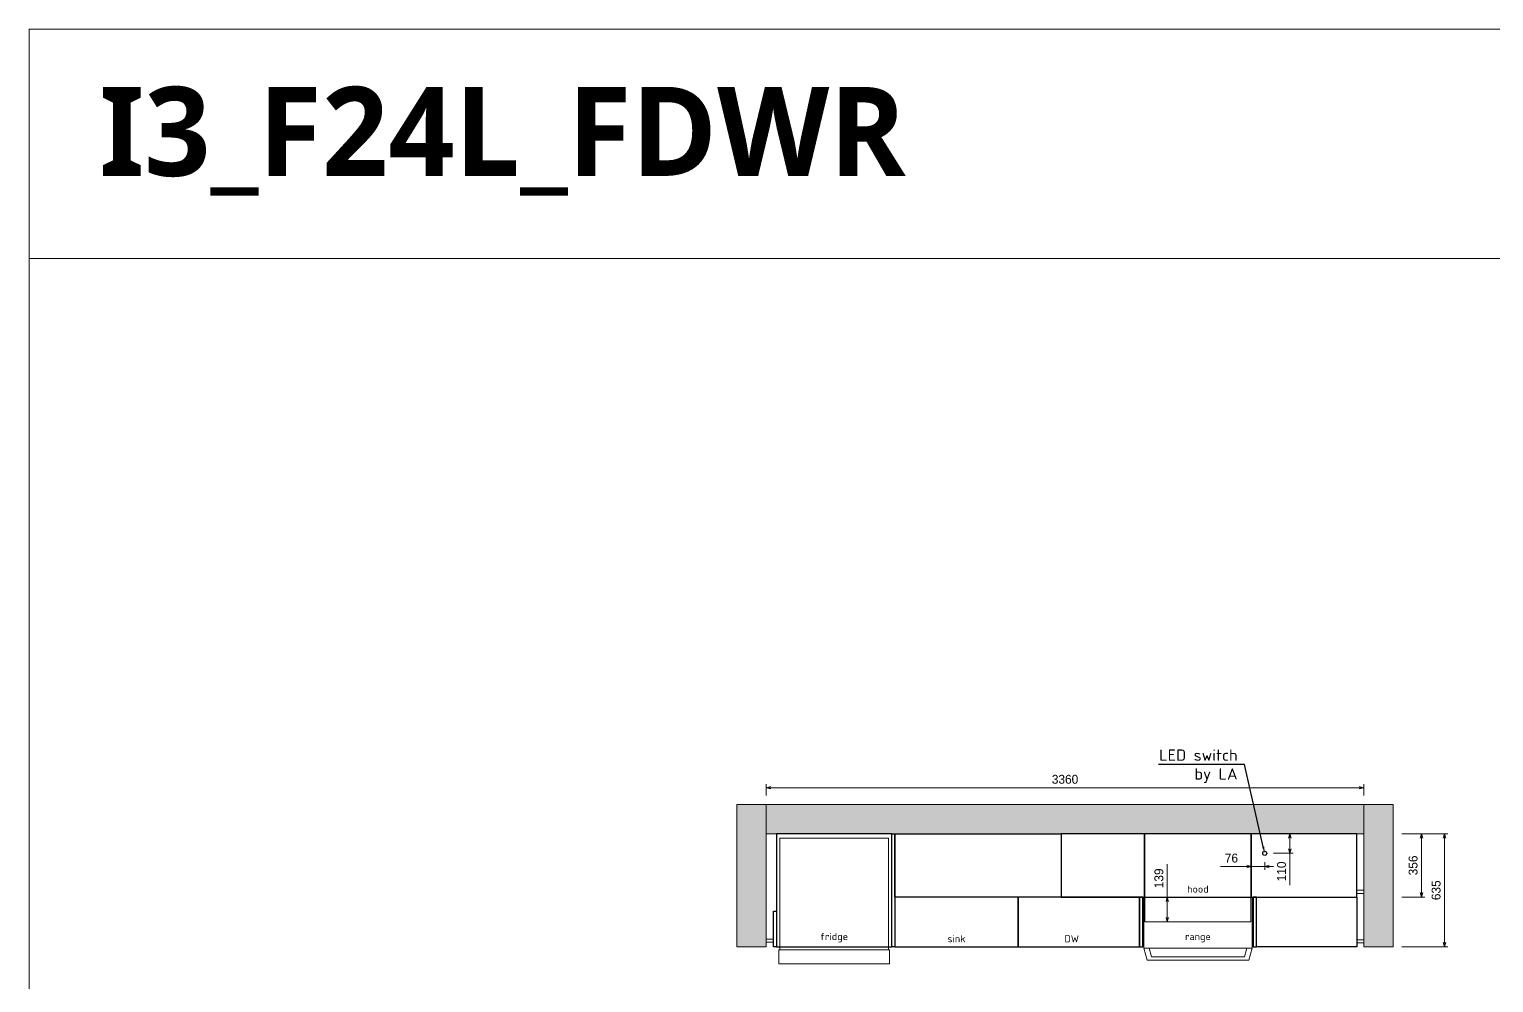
# Model space of a CAD drawing. Header units: millimetres. Extents: x 317748 to 451058, y -7309 to 88509.
# Drawn here: x 336750 to 344986, y 28673 to 34034 of the extents above; entities that cross this region are included whole.
import ezdxf
from ezdxf import colors
from ezdxf.entities.mleader import LeaderData, LeaderLine
from ezdxf.math import Vec2, Vec3

# ---------------------------------------------------------------- set-up
doc = ezdxf.new("R2010")
doc.units = ezdxf.units.MM
doc.header["$LTSCALE"] = 2
doc.header["$MEASUREMENT"] = 0
doc.header["$PDMODE"] = 3
doc.layers.get('0').update_dxf_attribs({"lineweight": 30})
doc.layers.get('Defpoints').update_dxf_attribs({"color": 255, "lineweight": 0})
for name, color, linetype, lineweight in [('4', 6, 'Continuous', 18), ('Appliances', 4, 'Continuous', 13), ('Cabinets', 7, 'Continuous', 25), ('Dims', 4, 'Continuous', 20), ('Hatch_grey', 253, 'Continuous', 5), ('KK + Filler', 252, 'Continuous', 18)]:
    doc.layers.add(name, color=color, linetype=linetype, lineweight=lineweight)
doc.styles.add('AGS', font='ags.shx')
doc.styles.add('style1', font='simplex.shx')
doc.dimstyles.new('mm LG 30', dxfattribs={"dimtxt": 50, "dimasz": 25, "dimexe": 19, "dimexo": 50, "dimgap": 22, "dimtad": 1, "dimdec": 0, "dimdsep": 46, "dimtxsty": 'AGS', "dimblk": 'OPEN30', "dimcen": 2, "dimclrd": 256, "dimclre": 256, "dimclrt": 256, "dimadec": 0, "dimazin": 0, "dimtm": 1e-09, "dimtfac": 1, "dimtdec": 0, "dimtmove": 0, "dimatfit": 3, "dimldrblk": 'OPEN30', "dimfxl": 1, "dimtolj": 1, "dimlwd": -1, "dimlwe": -1, "dimarcsym": 0})

# ---------------------------------------------------------------- blocks, each defined once
blk = doc.blocks.new('_Open30')
at = {"color": 0, "linetype": 'ByBlock', "lineweight": -2}
for p, q in [((-1, 0.27), (0, 0)), ((0, 0), (-1, -0.27)), ((0, 0), (-1, 0))]:
    blk.add_line(p, q, dxfattribs=at)
blk = doc.blocks.new('*D188')
at = {"layer": 'Defpoints', "color": 0, "ltscale": 2, "transparency": 16777216}
for p in [(343698.2, 29510.8), (343698.2, 29400.8), (343839.4, 29400.8)]:
    blk.add_point(p, dxfattribs=at)
at = {"layer": 'Dims', "ltscale": 2, "transparency": 16777216}
for p, q in [((343748.2, 29510.8), (343858.4, 29510.8)), ((343839.4, 29485.8), (343839.4, 29425.8)), ((343748.2, 29400.8), (343858.4, 29400.8)), ((343839.4, 29400.8), (343839.4, 29222.3))]:
    blk.add_line(p, q, dxfattribs=at)
at = {"layer": 'Dims', "ltscale": 2, "transparency": 16777216, "xscale": 25, "yscale": 25, "zscale": 25}
for p, rotation in [((343839.4, 29510.8), 90), ((343839.4, 29400.8), 270)]:
    blk.add_blockref('_Open30', p, dxfattribs=dict(at, rotation=rotation))
at = {"layer": 'Dims', "ltscale": 2, "transparency": 16777216, "insert": (343792.4, 29299), "char_height": 50, "attachment_point": 5, "rotation": 90, "style": 'AGS'}
blk.add_mtext('\\A1;110', dxfattribs=at)
blk = doc.blocks.new('*D189')
at = {"layer": 'Defpoints', "color": 0, "ltscale": 2, "transparency": 16777216}
for p in [(343622, 29400.8), (343622, 29326.8), (343698.2, 29400.8)]:
    blk.add_point(p, dxfattribs=at)
at = {"layer": 'Dims', "ltscale": 2, "transparency": 16777216}
for p, q in [((343597, 29326.8), (343449.5, 29326.8)), ((343622, 29350.8), (343622, 29307.8)), ((343698.2, 29326.8), (343622, 29326.8)), ((343698.2, 29350.8), (343698.2, 29307.8)), ((343723.2, 29326.8), (343748.2, 29326.8))]:
    blk.add_line(p, q, dxfattribs=at)
at = {"layer": 'Dims', "ltscale": 2, "transparency": 16777216, "xscale": 25, "yscale": 25, "zscale": 25}
blk.add_blockref('_Open30', (343622, 29326.8), dxfattribs=at)
at = {"layer": 'Dims', "ltscale": 2, "transparency": 16777216, "xscale": 25, "yscale": 25, "zscale": 25, "rotation": 180}
blk.add_blockref('_Open30', (343698.2, 29326.8), dxfattribs=at)
at = {"layer": 'Dims', "ltscale": 2, "transparency": 16777216, "insert": (343510.8, 29373.8), "char_height": 50, "attachment_point": 5, "style": 'AGS'}
blk.add_mtext('\\A1;76', dxfattribs=at)
blk = doc.blocks.new('*D219')
at = {"layer": 'Defpoints', "color": 0, "ltscale": 2, "transparency": 16777216}
for p in [(340895, 29769.7), (340895, 29675.8), (344255, 29675.8)]:
    blk.add_point(p, dxfattribs=at)
at = {"layer": 'Dims', "ltscale": 2, "transparency": 16777216}
for p, q in [((340895, 29725.8), (340895, 29788.7)), ((344230, 29769.7), (340920, 29769.7)), ((344255, 29725.8), (344255, 29788.7))]:
    blk.add_line(p, q, dxfattribs=at)
at = {"layer": 'Dims', "ltscale": 2, "transparency": 16777216, "xscale": 25, "yscale": 25, "zscale": 25, "rotation": 180}
blk.add_blockref('_Open30', (340895, 29769.7), dxfattribs=at)
at = {"layer": 'Dims', "ltscale": 2, "transparency": 16777216, "xscale": 25, "yscale": 25, "zscale": 25}
blk.add_blockref('_Open30', (344255, 29769.7), dxfattribs=at)
at = {"layer": 'Dims', "ltscale": 2, "transparency": 16777216, "insert": (342575, 29816.7), "char_height": 50, "attachment_point": 5, "style": 'AGS'}
blk.add_mtext('\\A1;3360', dxfattribs=at)
blk = doc.blocks.new('*D190')
at = {"layer": 'Defpoints', "color": 0, "ltscale": 2, "transparency": 16777216}
for p in [(344420, 29510.8), (344420, 29154.8), (344579.6, 29154.8)]:
    blk.add_point(p, dxfattribs=at)
at = {"layer": 'Dims', "ltscale": 2, "transparency": 16777216}
for p, q in [((344470, 29510.8), (344598.6, 29510.8)), ((344579.6, 29485.8), (344579.6, 29179.8)), ((344470, 29154.8), (344598.6, 29154.8))]:
    blk.add_line(p, q, dxfattribs=at)
at = {"layer": 'Dims', "ltscale": 2, "transparency": 16777216, "xscale": 25, "yscale": 25, "zscale": 25}
for p, rotation in [((344579.6, 29510.8), 90), ((344579.6, 29154.8), 270)]:
    blk.add_blockref('_Open30', p, dxfattribs=dict(at, rotation=rotation))
at = {"layer": 'Dims', "ltscale": 2, "transparency": 16777216, "insert": (344532.6, 29332.8), "char_height": 50, "attachment_point": 5, "rotation": 90, "style": 'AGS'}
blk.add_mtext('\\A1;356', dxfattribs=at)
blk = doc.blocks.new('*D191')
at = {"layer": 'Defpoints', "color": 0, "ltscale": 2, "transparency": 16777216}
for p in [(344420, 29510.8), (344420, 28875.8), (344709.1, 28875.8)]:
    blk.add_point(p, dxfattribs=at)
at = {"layer": 'Dims', "ltscale": 2, "transparency": 16777216}
for p, q in [((344470, 29510.8), (344728.1, 29510.8)), ((344709.1, 29485.8), (344709.1, 28900.8)), ((344470, 28875.8), (344728.1, 28875.8))]:
    blk.add_line(p, q, dxfattribs=at)
at = {"layer": 'Dims', "ltscale": 2, "transparency": 16777216, "xscale": 25, "yscale": 25, "zscale": 25}
for p, rotation in [((344709.1, 29510.8), 90), ((344709.1, 28875.8), 270)]:
    blk.add_blockref('_Open30', p, dxfattribs=dict(at, rotation=rotation))
at = {"layer": 'Dims', "ltscale": 2, "transparency": 16777216, "insert": (344662.1, 29193.3), "char_height": 50, "attachment_point": 5, "rotation": 90, "style": 'AGS'}
blk.add_mtext('\\A1;635', dxfattribs=at)
blk = doc.blocks.new('*D220')
at = {"layer": 'Defpoints', "color": 0, "ltscale": 2, "transparency": 16777216}
for p in [(343023.5, 29154.8), (343149.8, 29154.8), (343023.5, 29015.8)]:
    blk.add_point(p, dxfattribs=at)
at = {"layer": 'Dims', "ltscale": 2, "transparency": 16777216}
for p, q in [((343149.8, 29154.8), (343149.8, 29340.4)), ((343073.5, 29154.8), (343168.8, 29154.8)), ((343149.8, 29040.8), (343149.8, 29129.8)), ((343073.5, 29015.8), (343168.8, 29015.8))]:
    blk.add_line(p, q, dxfattribs=at)
at = {"layer": 'Dims', "ltscale": 2, "transparency": 16777216, "xscale": 25, "yscale": 25, "zscale": 25}
for p, rotation in [((343149.8, 29154.8), 90), ((343149.8, 29015.8), 270)]:
    blk.add_blockref('_Open30', p, dxfattribs=dict(at, rotation=rotation))
at = {"layer": 'Dims', "ltscale": 2, "transparency": 16777216, "insert": (343102.8, 29260.1), "char_height": 50, "attachment_point": 5, "rotation": 90, "style": 'AGS'}
blk.add_mtext('\\A1;139', dxfattribs=at)

msp = doc.modelspace()

# ---------------------------------------------------------------- hatches: boundary and pattern name
at = {"layer": 'Hatch_grey', "ltscale": 2}
h = msp.add_hatch(color=256, dxfattribs=at)
h.dxf.hatch_style = 1
h.paths.add_polyline_path([(340895, 28875.8), (340730, 28875.8), (340730, 29675.8), (340895, 29675.8)])
h = msp.add_hatch(color=256, dxfattribs=at)
h.dxf.hatch_style = 1
h.paths.add_polyline_path([(340895, 29510.8), (340895, 29675.8), (344255, 29675.8), (344255, 29510.8)])
h = msp.add_hatch(color=256, dxfattribs=at)
h.dxf.hatch_style = 1
h.paths.add_polyline_path([(344255, 28875.8), (344420, 28875.8), (344420, 29675.8), (344255, 29675.8)])

# ---------------------------------------------------------------- linework, layer by layer
at = {"layer": '4'}
for points in [[(347705.5, 32744.5), (336749.9, 32744.5), (336749.9, 34033.5), (347705.5, 34033.5)], [(336749.9, 32744.5), (347705.5, 32744.5), (347705.5, 22165.1), (336749.9, 22165.1)]]:
    msp.add_lwpolyline(points, close=True, dxfattribs=at)
at = {"layer": 'Appliances', "ltscale": 2}
for points in [[(340971.5, 28858.8), (341581.5, 28858.8), (341581.5, 29485.8), (340971.5, 29485.8)], [(343620.5, 29510.8), (343023.5, 29510.8), (343023.5, 29015.8), (343620.5, 29015.8)], [(343018, 28866.8), (343627, 28866.8), (343627, 29154.8), (343018, 29154.8)], [(340966, 28778.8), (341587, 28778.8), (341587, 28858.8), (340966, 28858.8)], [(343597, 28866.8), (343584.5, 28819.8), (343060.6, 28819.8), (343048, 28866.8), (343018, 28866.8), (343036, 28799.8), (343609.1, 28799.8), (343627, 28866.8)]]:
    msp.add_lwpolyline(points, close=True, dxfattribs=at)
at = {"layer": 'Cabinets', "ltscale": 2}
for points in [[(340953, 28875.8), (341600, 28875.8), (341600, 29510.8), (340953, 29510.8)], [(341600, 29510.8), (341618, 29510.8), (341618, 28875.8), (341600, 28875.8)], [(341618, 29510.8), (342554, 29510.8), (342554, 29154.8), (341618, 29154.8)], [(342554, 29154.8), (343022, 29154.8), (343022, 29510.8), (342554, 29510.8)], [(343022, 29154.8), (343622, 29154.8), (343622, 29510.8), (343022, 29510.8)], [(343622, 29154.8), (344217, 29154.8), (344217, 29510.8), (343622, 29510.8)], [(340935, 29075.8), (340953, 29075.8), (340953, 28875.8), (340935, 28875.8)], [(341618, 28875.8), (342311, 28875.8), (342311, 29154.8), (341618, 29154.8)], [(342311, 28875.8), (342994, 28875.8), (342994, 29154.8), (342311, 29154.8)], [(342994, 28875.8), (343012, 28875.8), (343012, 29154.8), (342994, 29154.8)], [(343633, 28875.8), (343651, 28875.8), (343651, 29154.8), (343633, 29154.8)], [(343651, 29154.8), (344217, 29154.8), (344217, 28875.8), (343651, 28875.8)]]:
    msp.add_lwpolyline(points, close=True, dxfattribs=at)
at = {"layer": 'Cabinets'}
msp.add_circle((343698.2, 29400.8), 11.5, dxfattribs=at)
at = {"layer": 'Hatch_grey', "ltscale": 2}
for points in [[(340895, 28875.8), (340730, 28875.8), (340730, 29675.8), (340895, 29675.8)], [(340895, 29510.8), (340895, 29675.8), (344255, 29675.8), (344255, 29510.8)], [(344255, 28875.8), (344420, 28875.8), (344420, 29675.8), (344255, 29675.8)]]:
    msp.add_lwpolyline(points, close=True, dxfattribs=at)
at = {"layer": 'KK + Filler', "ltscale": 2}
for points in [[(344255, 29175.8), (344217, 29175.8), (344217, 29193.8), (344255, 29193.8)], [(340935, 28900.8), (340895, 28900.8), (340895, 28918.8), (340935, 28918.8)], [(344255, 28896.8), (344217, 28896.8), (344217, 28914.8), (344255, 28914.8)]]:
    msp.add_lwpolyline(points, close=True, dxfattribs=at)

# ---------------------------------------------------------------- texts
at = {"layer": '4', "color": 1, "insert": (337143.5, 33709.6), "char_height": 500.5397, "attachment_point": 1, "style": 'style1'}
msp.add_mtext_dynamic_manual_height_columns('{\\fSegoe UI Semibold|b0|i0|c0|p34;\\C3;I\\fSegoe UI Semibold|b0|i0|c204|p34;3\\fSegoe UI Semibold|b0|i0|c0|p34;_F24L_FDWR}', width=12685.365, gutter_width=25.4, heights=[0], dxfattribs=at)
at = {"layer": 'Dims', "char_height": 40, "attachment_point": 8, "style": 'style1'}
for s, insert in [('\\pxqc;hood', (343322, 29179.8)), ('\\pxqc;fridge', (341276.5, 28900.8)), ('\\pxqc;sink', (341964.5, 28900.8)), ('\\pxqc;DW', (342612.5, 28900.8)), ('\\pxqc;range', (343322.5, 28900.8))]:
    msp.add_mtext_dynamic_manual_height_columns(s, width=405.632, gutter_width=25, heights=[143], dxfattribs=dict(at, insert=insert))

# ---------------------------------------------------------------- dimensions: what is measured, and where the dimension line sits
at = {"layer": 'Dims', "ltscale": 2}
dim = msp.add_linear_dim(base=(340895, 29769.7), p1=(344255, 29675.8), p2=(340895, 29675.8), dimstyle='mm LG 30', override={"dimpost": '\\X'}, dxfattribs=at)
dim.commit()
dim.dimension.update_dxf_attribs({"geometry": '*D219', "text_midpoint": (342575, 29816.7)})
dim = msp.add_linear_dim(base=(343839.4, 29400.8), p1=(343698.2, 29510.8), p2=(343698.2, 29400.8), angle=90, dimstyle='mm LG 30', override={"dimpost": '\\X'}, dxfattribs=at)
dim.commit()
dim.dimension.update_dxf_attribs({"geometry": '*D188', "text_midpoint": (343839.4, 29299), "dimtype": 160})
for base, p1, p2, angle, picture, middle in [((344579.6, 29154.8), (344420, 29510.8), (344420, 29154.8), 90, '*D190', (344532.6, 29332.8)), ((344709.1, 28875.8), (344420, 29510.8), (344420, 28875.8), 90, '*D191', (344662.1, 29193.3)), ((343622, 29326.8), (343698.2, 29400.8), (343622, 29400.8), 180, '*D189', (343510.8, 29373.8)), ((343149.8, 29154.8), (343023.5, 29015.8), (343023.5, 29154.8), 90, '*D220', (343102.8, 29260.1))]:
    dim = msp.add_linear_dim(base=base, p1=p1, p2=p2, angle=angle, dimstyle='mm LG 30', override={"dimpost": '\\X'}, dxfattribs=at)
    dim.commit()
    dim.dimension.update_dxf_attribs({"geometry": picture, "text_midpoint": middle})

# ---------------------------------------------------------------- leaders
at = {"layer": 'Dims'}
ml = msp.add_multileader_mtext('Standard', dxfattribs=at)
ml.set_content('LED switch\\Pby LA', color=256, style='style1')
ml.set_leader_properties()
ml.build(insert=Vec2(0, 0))
ml.multileader.update_dxf_attribs({"has_dogleg": 0, "text_left_attachment_type": 6, "text_right_attachment_type": 6, "dogleg_length": 0.36, "arrow_head_size": 38.1})
ctx = ml.context
ctx.base_point, ctx.char_height, ctx.arrow_head_size, ctx.landing_gap_size, ctx.plane_origin = Vec3(343005.5, 29900), 63.5, 38.1, 38.1, Vec3(343476.7, 29260.3)
ctx.left_attachment, ctx.right_attachment, ctx.text_align_type = 6, 6, 2
notes = []
notes.append((ctx, [(1, (1, 1, 0), (343584, 29900), (-1, 0), 0.36, [(0, [(343698.2, 29400.8)], 0, [])])]))
ctx.mtext.insert, ctx.mtext.width, ctx.mtext.alignment, ctx.mtext.flow_direction = Vec3(343545.6, 29984.7), 521.91, 3, 5
for ctx, leaders in notes:
    for number, flags, end, landing, length, lines in leaders:
        leader = LeaderData()
        leader.index, (leader.has_last_leader_line, leader.has_dogleg_vector, leader.attachment_direction) = number, flags
        leader.last_leader_point, leader.dogleg_vector, leader.dogleg_length = Vec3(end), Vec3(landing), length
        for number, points, colour, breaks in lines:
            line = LeaderLine()
            line.index, line.vertices, line.color, line.breaks = number, Vec3.list(points), colors.encode_raw_color(colour), breaks
            leader.lines.append(line)
        ctx.leaders.append(leader)

doc.saveas('drawing.dxf')
